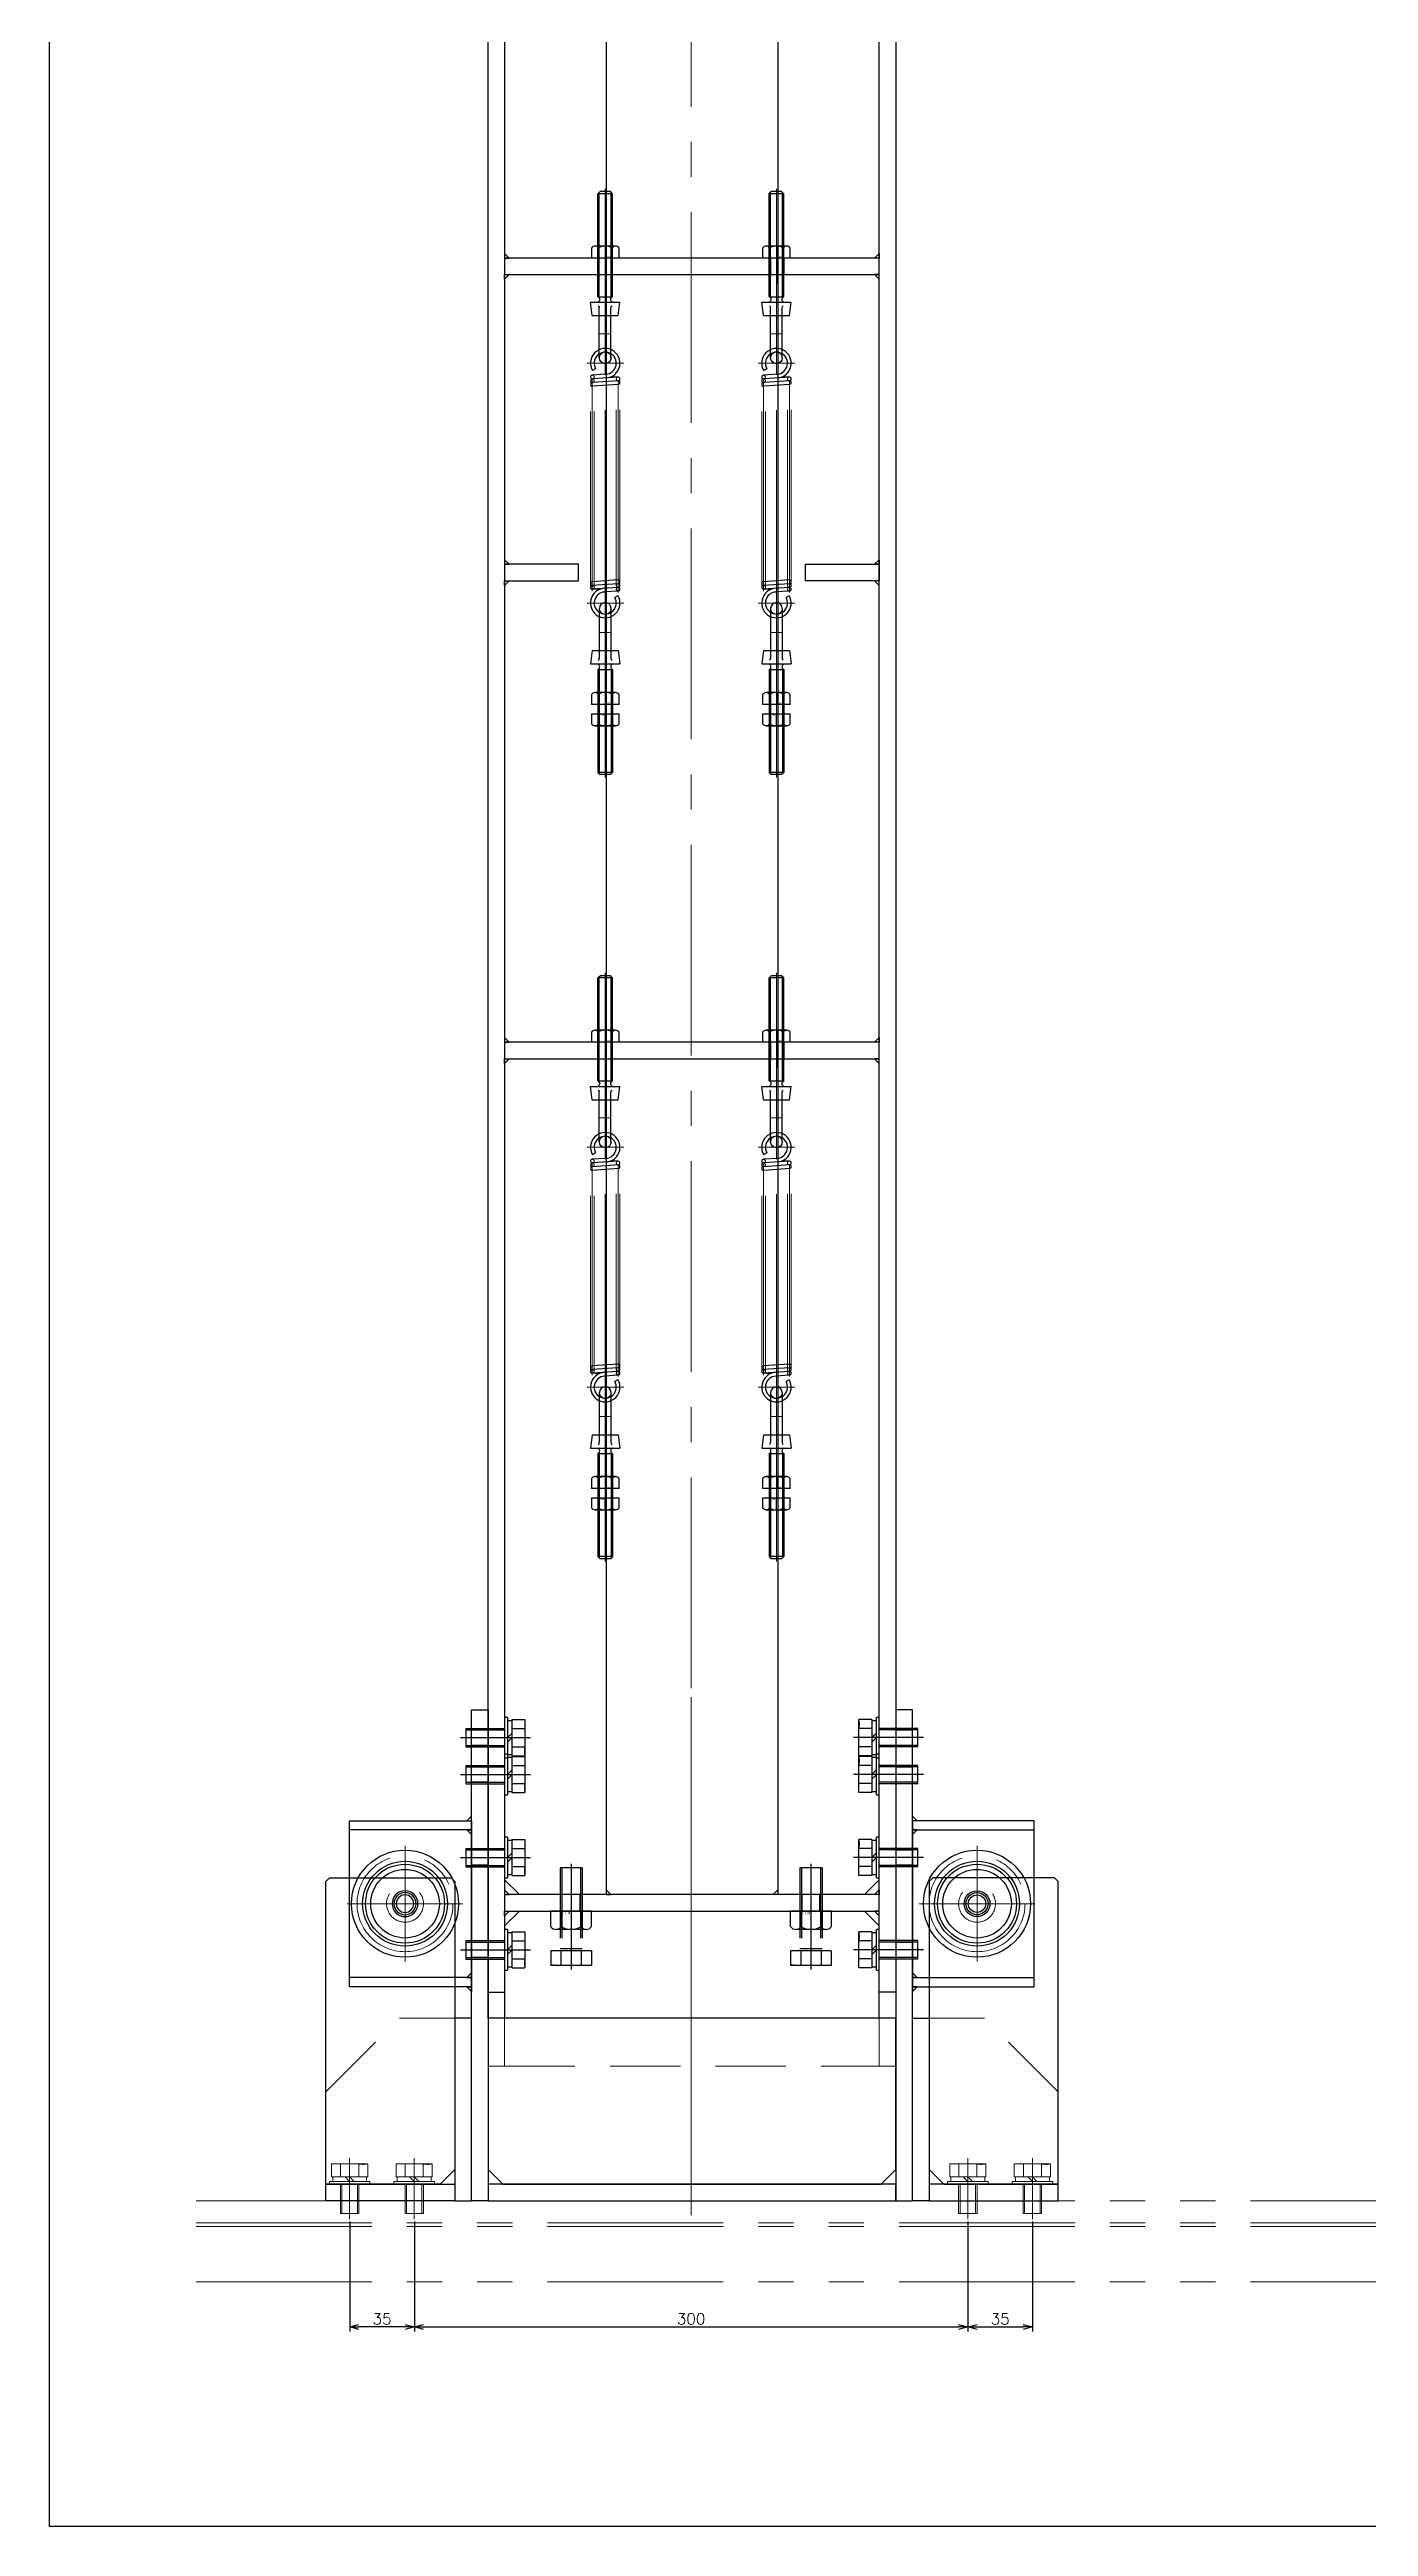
# Model space of a CAD drawing. Header units: millimetres. Extents: x -16130 to 36813, y -8099 to 27484.
# Drawn here: x 9801 to 10516, y 18565 to 19907 of the extents above; entities that cross this region are included whole.
import ezdxf

# ---------------------------------------------------------------- set-up
doc = ezdxf.new("R2010")
doc.units = ezdxf.units.MM
doc.header["$LTSCALE"] = 6
doc.header["$PDMODE"] = 99
doc.header["$PDSIZE"] = 1
for name, pattern in [('CENTER2', [28.575, 19.05, -3.175, 3.175, -3.175]), ('HIDDEN', [9.525, 6.35, -3.175]), ('PHANTOM2', [31.75, 15.875, -3.175, 3.175, -3.175, 3.175, -3.175])]:
    doc.linetypes.add(name, pattern=pattern)
for name, color, linetype, lineweight in [('01_NORMAL', 7, 'Continuous', 25), ('04_HIDDEN', 2, 'HIDDEN', 13), ('05_CENTER', 4, 'CENTER2', 13), ('06_PHANTOM', 2, 'PHANTOM2', 13), ('08_DIM', 3, 'Continuous', 13)]:
    doc.layers.add(name, color=color, linetype=linetype, lineweight=lineweight)
doc.layers.add('10_DRAFT', color=8, linetype='Continuous', lineweight=0, plot=False)
doc.styles.add('KANJI0', font='txt.shx', dxfattribs={"width": 0.9, "height": 30, "bigfont": 'bigfont'})
doc.styles.add('KSS_TXT', font='txt.shx', dxfattribs={"bigfont": 'extfont2.shx'})
doc.styles.add('KSS_TXT_L', font='txt.shx', dxfattribs={"height": 3, "bigfont": 'extfont2.shx'})
doc.dimstyles.new('KSS_DIM', dxfattribs={"dimtxt": 3, "dimasz": 2.5, "dimexe": 1.25, "dimexo": 0.625, "dimtad": 1, "dimdsep": 46, "dimtxsty": 'KSS_TXT', "dimblk": 'OPEN30', "dimcen": 0, "dimazin": 2, "dimtfac": 0.75, "dimtmove": 0, "dimatfit": 3, "dimldrblk": 'OPEN30', "dimfxl": 1, "dimtolj": 1, "dimarcsym": 0})

# ---------------------------------------------------------------- blocks, each defined once
blk = doc.blocks.new('_Open30')
at = {"color": 0, "linetype": 'ByBlock', "lineweight": -2}
for p, q in [((-1, 0.27), (0, 0)), ((0, 0), (-1, -0.27)), ((0, 0), (-1, 0))]:
    blk.add_line(p, q, dxfattribs=at)
blk = doc.blocks.new('*D592')
at = {"layer": '08_DIM', "color": 0, "lineweight": -2, "transparency": 16777216}
for p, q in [((9963.9, 18729.8), (9963.9, 18670.2)), ((9998.9, 18729.8), (9998.9, 18670.2)), ((9993.9, 18672.7), (9968.9, 18672.7))]:
    blk.add_line(p, q, dxfattribs=at)
at = {"layer": 'Defpoints', "color": 0, "transparency": 16777216}
for p in [(9963.9, 18731.1), (9998.9, 18731.1), (9963.9, 18672.7)]:
    blk.add_point(p, dxfattribs=at)
at = {"layer": '08_DIM', "color": 0, "lineweight": -2, "transparency": 16777216, "xscale": 5, "yscale": 5, "zscale": 5, "rotation": 180}
blk.add_blockref('_Open30', (9963.9, 18672.7), dxfattribs=at)
at = {"layer": '08_DIM', "color": 0, "lineweight": -2, "transparency": 16777216, "xscale": 5, "yscale": 5, "zscale": 5}
blk.add_blockref('_Open30', (9998.9, 18672.7), dxfattribs=at)
at = {"layer": '08_DIM', "color": 0, "transparency": 16777216, "insert": (9981.4, 18677), "char_height": 6, "attachment_point": 5, "style": 'KSS_TXT'}
blk.add_mtext('\\A1;35', dxfattribs=at)
blk = doc.blocks.new('*D593')
at = {"layer": '08_DIM', "color": 0, "lineweight": -2, "transparency": 16777216}
for p, q in [((10298.9, 18729.8), (10298.9, 18670.2)), ((10333.9, 18729.8), (10333.9, 18670.2)), ((10303.9, 18672.7), (10328.9, 18672.7))]:
    blk.add_line(p, q, dxfattribs=at)
at = {"layer": 'Defpoints', "color": 0, "transparency": 16777216}
for p in [(10298.9, 18731.1), (10333.9, 18731.1), (10333.9, 18672.7)]:
    blk.add_point(p, dxfattribs=at)
at = {"layer": '08_DIM', "color": 0, "lineweight": -2, "transparency": 16777216, "xscale": 5, "yscale": 5, "zscale": 5, "rotation": 180}
blk.add_blockref('_Open30', (10298.9, 18672.7), dxfattribs=at)
at = {"layer": '08_DIM', "color": 0, "lineweight": -2, "transparency": 16777216, "xscale": 5, "yscale": 5, "zscale": 5}
blk.add_blockref('_Open30', (10333.9, 18672.7), dxfattribs=at)
at = {"layer": '08_DIM', "color": 0, "transparency": 16777216, "insert": (10316.4, 18677), "char_height": 6, "attachment_point": 5, "style": 'KSS_TXT'}
blk.add_mtext('\\A1;35', dxfattribs=at)
blk = doc.blocks.new('*D594')
at = {"layer": '08_DIM', "color": 0, "lineweight": -2, "transparency": 16777216}
for p, q in [((9998.9, 18729.8), (9998.9, 18670.2)), ((10298.9, 18729.8), (10298.9, 18670.2)), ((10003.9, 18672.7), (10293.9, 18672.7))]:
    blk.add_line(p, q, dxfattribs=at)
at = {"layer": 'Defpoints', "color": 0, "transparency": 16777216}
for p in [(9998.9, 18731.1), (10298.9, 18731.1), (10298.9, 18672.7)]:
    blk.add_point(p, dxfattribs=at)
at = {"layer": '08_DIM', "color": 0, "lineweight": -2, "transparency": 16777216, "xscale": 5, "yscale": 5, "zscale": 5, "rotation": 180}
blk.add_blockref('_Open30', (9998.9, 18672.7), dxfattribs=at)
at = {"layer": '08_DIM', "color": 0, "lineweight": -2, "transparency": 16777216, "xscale": 5, "yscale": 5, "zscale": 5}
blk.add_blockref('_Open30', (10298.9, 18672.7), dxfattribs=at)
at = {"layer": '08_DIM', "color": 0, "transparency": 16777216, "insert": (10148.9, 18677), "char_height": 6, "attachment_point": 5, "style": 'KSS_TXT'}
blk.add_mtext('\\A1;300', dxfattribs=at)
blk = doc.blocks.new('A$C64D21E7E_1_1')
for p, q in [((64, -76), (64, -2229)), ((157, -76), (157, -2229)), ((9, -2221), (17, -2229)), ((212, -2221), (204, -2229)), ((9, -2246), (17, -2238)), ((212, -2246), (204, -2238))]:
    blk.add_line(p, q)
at = {"color": 0}
for p, q in [((0, -2282), (9, -2282)), ((221, -2282), (212, -2282))]:
    blk.add_line(p, q, dxfattribs=at)
for points in [[(0, -2296), (0, 43), (9, 43), (9, -2296)], [(212, 43), (221, 43), (221, -2296)], [(212, -2296), (212, 43)]]:
    blk.add_lwpolyline(points, dxfattribs=at)
at = {"color": 3}
for points in [[(9, -1342), (11.5, -1342), (11.5, -1342), (9, -1339.5)], [(212, -1342), (209.5, -1342), (209.5, -1342), (212, -1339.5)], [(9, -1351), (11.5, -1351), (11.5, -1351), (9, -1353.5)], [(212, -1351), (209.5, -1351), (209.5, -1351), (212, -1353.5)], [(9, -1508), (11.5, -1508), (11.5, -1508), (9, -1505.5)], [(9, -1517), (11.5, -1517), (11.5, -1517), (9, -1519.5)], [(212, -1508), (209.5, -1508), (209.5, -1508), (212, -1505.5)], [(212, -1517), (209.5, -1517), (209.5, -1517), (212, -1519.5)], [(9, -1767), (11.5, -1767), (11.5, -1767), (9, -1764.5)], [(212, -1767), (209.5, -1767), (209.5, -1767), (212, -1764.5)], [(9, -1776), (11.5, -1776), (11.5, -1776), (9, -1778.5)], [(212, -1776), (209.5, -1776), (209.5, -1776), (212, -1778.5)], [(9, -2229), (11.5, -2229), (11.5, -2229), (9, -2226.5)], [(64, -2229), (66.5, -2229), (66.5, -2229), (64, -2226.5)], [(157, -2229), (154.5, -2229), (154.5, -2229), (157, -2226.5)], [(212, -2229), (209.5, -2229), (209.5, -2229), (212, -2226.5)], [(9, -2238), (11.5, -2238), (11.5, -2238), (9, -2240.5)], [(212, -2238), (209.5, -2238), (209.5, -2238), (212, -2240.5)]]:
    blk.add_lwpolyline(points, close=True, dxfattribs=at)
at = {"color": 0}
for points in [[(9, -1351), (212, -1351), (212, -1342), (9, -1342)], [(9, -1508), (9, -1517), (49, -1517), (49, -1508)], [(212, -1508), (212, -1517), (172, -1517), (172, -1508)], [(9, -1776), (212, -1776), (212, -1767), (9, -1767)], [(9, -2229), (9, -2238), (212, -2238), (212, -2229)]]:
    blk.add_lwpolyline(points, close=True, dxfattribs=at)
at = {"layer": '04_HIDDEN'}
for p, q in [((59.5, -1351), (59.5, -1342)), ((60.3, -1351), (60.3, -1342)), ((66.8, -1351), (66.8, -1342)), ((67.5, -1351), (67.5, -1342)), ((152.5, -1351), (152.5, -1342)), ((153.2, -1351), (153.2, -1342)), ((159.7, -1351), (159.7, -1342)), ((160.5, -1351), (160.5, -1342)), ((59.5, -1776), (59.5, -1767)), ((60.3, -1776), (60.3, -1767)), ((66.8, -1776), (66.8, -1767)), ((67.5, -1776), (67.5, -1767)), ((152.5, -1776), (152.5, -1767)), ((153.2, -1776), (153.2, -1767)), ((159.7, -1776), (159.7, -1767)), ((160.5, -1776), (160.5, -1767)), ((39, -2238), (39, -2229)), ((40.2, -2238), (40.2, -2229)), ((49.7, -2238), (49.7, -2229)), ((51, -2238), (51, -2229)), ((169, -2238), (169, -2229)), ((170.2, -2238), (170.2, -2229)), ((179.7, -2238), (179.7, -2229)), ((181, -2238), (181, -2229)), ((9, -2322), (212, -2322))]:
    blk.add_line(p, q, dxfattribs=at)
for points in [[(9, -2296), (9, -2322), (0, -2322), (0, -2296)], [(221, -2296), (221, -2322), (212, -2322), (212, -2296)]]:
    blk.add_lwpolyline(points, dxfattribs=at)
at = {"layer": '05_CENTER'}
for p, q in [((110, 54.5), (110, -2328.6)), ((63.5, -1337.7), (63.5, -1355.6)), ((156.5, -1337.7), (156.5, -1355.6)), ((63.5, -1762.7), (63.5, -1780.6)), ((156.5, -1762.7), (156.5, -1780.6)), ((14, -2144), (-5, -2144)), ((207, -2144), (226, -2144)), ((14, -2164), (-5, -2164)), ((207, -2164), (226, -2164)), ((14, -2209), (-5, -2209)), ((207, -2209), (226, -2209)), ((45, -2242), (45, -2225)), ((175, -2242), (175, -2225)), ((14, -2259), (-5, -2259)), ((207, -2259), (226, -2259))]:
    blk.add_line(p, q, dxfattribs=at)
blk = doc.blocks.new('A$C0C37755B_1_1')
at = {"color": 0}
for p, q in [((-119, 160), (-185, 160)), ((120, 160), (186, 160)), ((-119, 80), (-185, 80)), ((120, 80), (186, 80))]:
    blk.add_line(p, q, dxfattribs=at)
for points in [[(-110, -41), (-119, -41), (-119, 225), (-110, 225)], [(111, -41), (120, -41), (120, 225), (111, 225)], [(-185, 165), (-119, 165), (-119, 75), (-185, 75)], [(186, 165), (120, 165), (120, 75), (186, 75)], [(-102, -32), (103, -32), (111, -24), (111, 58), (-110, 58), (-110, -24)], [(-110, -41), (111, -41), (111, -32), (-110, -32)]]:
    blk.add_lwpolyline(points, close=True, dxfattribs=at)
at = {"color": 3}
for points in [[(-119, 165), (-119, 167.5), (-119, 167.5), (-121.5, 165)], [(120, 165), (120, 167.5), (120, 167.5), (122.5, 165)], [(-119, 160), (-119, 157.5), (-119, 157.5), (-121.5, 160)], [(120, 160), (120, 157.5), (120, 157.5), (122.5, 160)], [(-119, 80), (-119, 82.5), (-119, 82.5), (-121.5, 80)], [(120, 80), (120, 82.5), (120, 82.5), (122.5, 80)], [(-119, 75), (-119, 72.5), (-119, 72.5), (-121.5, 75)], [(120, 75), (120, 72.5), (120, 72.5), (122.5, 75)]]:
    blk.add_lwpolyline(points, close=True, dxfattribs=at)
at = {"color": 0}
for centre, radius in [((-155, 120), 21.4), ((-155, 120), 18.6), ((155, 120), 21.4), ((155, 120), 18.6)]:
    blk.add_circle(centre, radius, dxfattribs=at)
at = {"layer": '04_HIDDEN'}
for p, q in [((-110, 215), (-119, 215)), ((111, 215), (120, 215)), ((-110, 214), (-119, 214)), ((-110, 206), (-119, 206)), ((-110, 205), (-119, 205)), ((111, 214), (120, 214)), ((111, 206), (120, 206)), ((111, 205), (120, 205)), ((-110, 195), (-119, 195)), ((-110, 194), (-119, 194)), ((111, 195), (120, 195)), ((111, 194), (120, 194)), ((-110, 186), (-119, 186)), ((-110, 185), (-119, 185)), ((111, 186), (120, 186)), ((111, 185), (120, 185)), ((-110, 150), (-119, 150)), ((-110, 149), (-119, 149)), ((111, 150), (120, 150)), ((111, 149), (120, 149)), ((-110, 141), (-119, 141)), ((-110, 140), (-119, 140)), ((111, 141), (120, 141)), ((111, 140), (120, 140)), ((-110, 100), (-119, 100)), ((-110, 99), (-119, 99)), ((111, 100), (120, 100)), ((111, 99), (120, 99)), ((-110, 91), (-119, 91)), ((-110, 90), (-119, 90)), ((111, 91), (120, 91)), ((111, 90), (120, 90))]:
    blk.add_line(p, q, dxfattribs=at)
at = {"layer": '05_CENTER'}
for p, q in [((0, -48.9), (0, 231.9)), ((-105, 210), (-124, 210)), ((106, 210), (125, 210)), ((-105, 190), (-124, 190)), ((106, 190), (125, 190)), ((-155, 93.8), (-155, 146.2)), ((-105, 145), (-124, 145)), ((106, 145), (125, 145)), ((155, 146.2), (155, 93.8)), ((-128.8, 120), (-181.2, 120)), ((128.8, 120), (181.2, 120)), ((-105, 95), (-124, 95)), ((106, 95), (125, 95))]:
    blk.add_line(p, q, dxfattribs=at)
blk = doc.blocks.new('A$C7AFA21F4_1_1_1_1')
at = {"color": 0, "linetype": 'CENTER2'}
blk.add_line((0, -24), (0, 14), dxfattribs=at)
at = {"color": 0}
for p, q in [((-11, 1.5), (11, 1.5)), ((-11, 1.5), (-11, 0)), ((-11, 0), (11, 0)), ((-9.8, 11), (9.8, 11)), ((-9.8, 4), (-9.8, 11)), ((9.8, 4), (-9.8, 4)), ((-9.2, 4), (-9.2, 1.5)), ((-4.9, 4), (-4.9, 11)), ((0, 1.5), (-2.5, 4)), ((0, 4), (2.5, 1.5)), ((4.9, 4), (4.9, 11)), ((9.2, 1.5), (9.2, 4)), ((9.8, 4), (9.8, 11)), ((11, 0), (11, 1.5))]:
    blk.add_line(p, q, dxfattribs=at)
at = {"color": 0, "linetype": 'HIDDEN'}
for p, q in [((-5, -21), (-5, 0)), ((-4.2, -21), (-4.2, 0)), ((4.2, -21), (4.2, 0)), ((5, -21), (5, 0)), ((-5, -21), (5, -21))]:
    blk.add_line(p, q, dxfattribs=at)
at = {"layer": '10_DRAFT', "style": 'KSS_TXT_L'}
blk.add_text('BT-M10x25L,SW,PW', height=0.3, dxfattribs=at).set_placement((5.1, 10.7))
blk = doc.blocks.new('A$C3CDA5680_1_1')
at = {"color": 0}
for points in [[(-49, -32), (13, -32), (13, 132), (11, 134), (-55, 134), (-57, 132), (-57, -24)], [(-57, -41), (-66, -41), (-66, 58), (-57, 58)], [(-57, -41), (13, -41), (13, -32), (-57, -32)]]:
    blk.add_lwpolyline(points, close=True, dxfattribs=at)
for radius in [7, 6, 4.75]:
    blk.add_circle((-30, 120), radius, dxfattribs=at)
at = {"layer": '04_HIDDEN'}
for p, q in [((-57, 58), (-27, 58)), ((13, 18), (-27, 58)), ((13, 18), (13, -32))]:
    blk.add_line(p, q, dxfattribs=at)
blk.add_circle((-30, 120), 10, dxfattribs=at)
at = {"layer": '05_CENTER'}
for p, q in [((-30, 105.6), (-30, 134.4)), ((-15.6, 120), (-44.4, 120)), ((-35, -27.6), (-35, -45.5)), ((0, -27.6), (0, -45.5))]:
    blk.add_line(p, q, dxfattribs=at)
blk = doc.blocks.new('A$C31A3514C_1_1')
at = {"color": 0}
blk.add_line((-57, -24), (-49, -32), dxfattribs=at)
for points in [[(-49, -32), (13, -32), (13, 132), (11, 134), (-55, 134), (-57, 132), (-57, -24)], [(-57, -41), (-66, -41), (-66, 58), (-57, 58)], [(-57, -41), (13, -41), (13, -32), (-57, -32)]]:
    blk.add_lwpolyline(points, close=True, dxfattribs=at)
for radius in [7, 6, 4.75]:
    blk.add_circle((-31, 120), radius, dxfattribs=at)
at = {"layer": '04_HIDDEN'}
for p, q in [((-57, 58), (-27, 58)), ((13, 18), (-27, 58)), ((13, 18), (13, -32))]:
    blk.add_line(p, q, dxfattribs=at)
blk.add_circle((-31, 120), 10, dxfattribs=at)
at = {"layer": '05_CENTER'}
for p, q in [((-31, 105.6), (-31, 134.4)), ((-16.6, 120), (-45.4, 120)), ((-36, -27.6), (-36, -45.5)), ((-1, -27.6), (-1, -45.5))]:
    blk.add_line(p, q, dxfattribs=at)
blk = doc.blocks.new('M12Nu_2_1')
at = {"color": 0}
for p, q in [((-10.9, 0), (-10.9, 8.5)), ((-10.9, 0), (11, 0)), ((-8.2, 10), (8.2, 10)), ((-5.5, 0), (-5.5, 8.5)), ((5.5, 0), (5.5, 8.5)), ((11, 8.5), (11, 0))]:
    blk.add_line(p, q, dxfattribs=at)
at = {"color": 0, "linetype": 'CENTER2'}
blk.add_line((0, 0), (0, 10), dxfattribs=at)
at = {"color": 0}
for centre, radius, start, end in [((-8.2, 6.7), 3.29, 33.626, 146.374), ((0, -1), 10.9, 60, 120), ((8.2, 6.7), 3.29, 33.626, 146.374)]:
    blk.add_arc(centre, radius, start, end, dxfattribs=at)
at = {"layer": '10_DRAFT', "style": 'KANJI0', "width": 0.82}
blk.add_text('Ｍ１２', height=1.5, dxfattribs=at).set_placement((0.3, 0.1))
blk = doc.blocks.new('A$C56841FAC_1_1')
at = {"color": 0}
for radius in [29, 23]:
    blk.add_circle((0, 0), radius, dxfattribs=at)
at = {"layer": '05_CENTER', "color": 0}
for p, q in [((0, -31.4), (0, 31.4)), ((31.4, 0), (-31.4, 0))]:
    blk.add_line(p, q, dxfattribs=at)
blk.add_circle((0, 0), 26, dxfattribs=at)
blk = doc.blocks.new('A$C669F6427_1_1')
at = {"color": 0}
for p, q in [((-3.2, 13.1), (-3.2, -14.1)), ((3.1, 13.1), (3.1, -14.1)), ((-7, -9.8), (-8, -17)), ((-7, -9.8), (-3.2, -9.8)), ((-3.2, -9.8), (3.1, -9.8)), ((3.1, -9.8), (7, -9.8)), ((7, -9.8), (8, -17)), ((-8, -17), (8, -17)), ((-4, -20), (4, -20)), ((-4, -20), (-4, -75.8)), ((-3.3, -19.4), (-3.3, -76.5)), ((3.2, -19.4), (3.2, -76.5)), ((4, -20), (4, -75.8)), ((4, -75.8), (-4, -75.8)), ((-4, -75.8), (-2.8, -77)), ((2.8, -77), (-2.8, -77)), ((4, -75.8), (2.8, -77))]:
    blk.add_line(p, q, dxfattribs=at)
for centre, radius, start, end in [((0, 13.1), 3.15, 0, 180), ((-4.6, -18.5), 1.62, 292.6199, 67.3801), ((-4.2, -14.1), 1, 293.172, 0), ((4.6, -18.5), 1.62, 112.6199, 247.3801), ((4.1, -14.1), 1, 180, 246.828)]:
    blk.add_arc(centre, radius, start, end, dxfattribs=at)
at = {"layer": '04_HIDDEN', "color": 0}
blk.add_arc((0, 13.1), 3.15, 180, 0, dxfattribs=at)
at = {"layer": '05_CENTER', "color": 0}
blk.add_line((0, 18.5), (0, -78.6), dxfattribs=at)
at = {"layer": '10_DRAFT'}
blk.add_line((-3.2, 0), (3.1, 0), dxfattribs=at)
blk = doc.blocks.new('M8Nu_1_1_1_1')
at = {"color": 0}
for p, q in [((-7.5, 5.5), (-7.5, 0)), ((-7.5, 5.5), (-7.5, 0)), ((7.5, 0), (-7.5, 0)), ((5.6, 6.5), (-5.6, 6.5)), ((5.6, 6.5), (-5.6, 6.5)), ((-3.8, 0), (-3.8, 5.5)), ((-3.8, 0), (-3.8, 5.5)), ((3.8, 5.5), (3.8, 0)), ((3.8, 5.5), (3.8, 0)), ((7.5, 0), (7.5, 5.5)), ((7.5, 0), (7.5, 5.5))]:
    blk.add_line(p, q, dxfattribs=at)
at = {"color": 0, "linetype": 'CENTER2'}
blk.add_line((0, 6.5), (0, 0), dxfattribs=at)
at = {"color": 0}
for centre, radius, start, end in [((-5.6, 4.2), 2.25, 33.626, 146.374), ((-5.6, 4.2), 2.25, 33.626, 146.374), ((0, -1), 7.5, 60, 120), ((5.6, 4.2), 2.25, 33.626, 146.374)]:
    blk.add_arc(centre, radius, start, end, dxfattribs=at)
at = {"layer": '10_DRAFT', "style": 'KANJI0', "width": 0.82}
blk.add_text('Ｍ８', height=1, dxfattribs=at).set_placement((0.7, 0))
blk = doc.blocks.new('AWS16-100e_1_1')
at = {"color": 0}
for p, q in [((-129.5, -7.1), (-130, 0.4)), ((-128.7, 3.4), (-128.5, 7)), ((-127.5, -6.9), (-128.5, 7)), ((-125.5, -6.9), (-126.5, 7.1)), ((-123.5, -6.9), (-124.5, 7.1)), ((-17.5, -7.2), (-18.5, 6.9)), ((-15.5, -7.2), (-16.5, 6.9)), ((-13.5, -7.1), (-14.5, 6.9)), ((-12, -0.4), (-12.5, 7.1)), ((-9, 5.2), (-10, 6.9)), ((-132, -6.9), (-133, -5.2)), ((-132.5, -6.1), (-132.5, -6.1)), ((-132.2, -6.5), (-132.2, -6.5)), ((-13.5, -7.1), (-13.3, -3.4))]:
    blk.add_line(p, q, dxfattribs=at)
for centre, radius, start, end in [((-136, 0), 8, 4.0856, 300), ((-136, 0), 6, 4.0856, 300), ((-127.5, 7), 1, 355.9144, 175.9144), ((-125.5, 7), 1, 355.9144, 175.9144), ((-17.5, 7), 1, 0, 184.0856), ((-15.5, 7), 1, 0, 184.0856), ((-13.5, 7), 1, 4.0856, 184.0856), ((-6, 0), 8, 184.0856, 120), ((-6, 0), 6, 184.0856, 120), ((-128.5, -7), 1, 184.0856, 4.0856), ((-126.5, -7), 1, 184.0856, 4.0856), ((-124.5, -7), 1, 184.0856, 4.0856), ((-16.5, -7), 1, 175.9144, 355.9144), ((-14.5, -7), 1, 175.9144, 355.9144)]:
    blk.add_arc(centre, radius, start, end, dxfattribs=at)
at = {"layer": '04_HIDDEN', "color": 0}
for centre, start, end in [((-127.5, 7), 175.9144, 355.9144), ((-15.5, 7), 180, 4.0856), ((-13.5, 7), 184.0856, 4.0856), ((-128.5, -7), 4.0856, 184.0856), ((-126.5, -7), 4.0856, 184.0856), ((-14.5, -7), 355.9144, 175.9144)]:
    blk.add_arc(centre, 1, start, end, dxfattribs=at)
at = {"layer": '05_CENTER', "color": 0}
for p, q in [((-145.7, 0), (3.7, 0)), ((-136, 10), (-136, -10)), ((-129.5, 7), (-11.5, 7)), ((-6, 10), (-6, -10)), ((-130.2, -7), (-12, -7))]:
    blk.add_line(p, q, dxfattribs=at)
at = {"layer": '06_PHANTOM', "color": 0}
for p, q in [((-127.5, 8), (-15.5, 8)), ((-127.5, 6), (-15.5, 6)), ((-126.5, -6), (-14.5, -6)), ((-126.5, -8), (-14.5, -8))]:
    blk.add_line(p, q, dxfattribs=at)
blk = doc.blocks.new('A$C5D2D06B3_1_1')
at = {"color": 4, "xscale": -1, "rotation": 180}
blk.add_blockref('A$C669F6427_1_1', (0, -41), dxfattribs=at)
for p in [(0, 0), (0, -242)]:
    blk.add_blockref('M8Nu_1_1_1_1', p)
at = {"color": 4, "rotation": 90}
blk.add_blockref('AWS16-100e_1_1', (0, -51), dxfattribs=at)
at = {"color": 4}
blk.add_blockref('A$C669F6427_1_1', (0, -203), dxfattribs=at)
at = {"rotation": 180}
blk.add_blockref('M8Nu_1_1_1_1', (0, -247), dxfattribs=at)
blk = doc.blocks.new('A$C6C37661B_1_1')
at = {"color": 0, "linetype": 'CENTER2'}
blk.add_line((0, -19), (0, 14), dxfattribs=at)
at = {"color": 0}
for p, q in [((-11, 1.5), (11, 1.5)), ((-11, 1.5), (-11, 0)), ((-11, 0), (11, 0)), ((-9.8, 11), (9.8, 11)), ((-9.8, 4), (-9.8, 11)), ((9.8, 4), (-9.8, 4)), ((-9.2, 4), (-9.2, 1.5)), ((-4.9, 4), (-4.9, 11)), ((0, 1.5), (-2.5, 4)), ((0, 4), (2.5, 1.5)), ((4.9, 4), (4.9, 11)), ((9.2, 1.5), (9.2, 4)), ((9.8, 4), (9.8, 11)), ((11, 0), (11, 1.5))]:
    blk.add_line(p, q, dxfattribs=at)
at = {"color": 0, "linetype": 'HIDDEN'}
for p, q in [((-5, -16), (-5, 0)), ((-4.2, -16), (-4.2, 0)), ((4.2, -16), (4.2, 0)), ((5, -16), (5, 0)), ((-5, -16), (5, -16))]:
    blk.add_line(p, q, dxfattribs=at)
at = {"layer": '10_DRAFT', "style": 'KSS_TXT_L'}
blk.add_text('BT-M10x20L,SW,PW', height=0.3, dxfattribs=at).set_placement((5.1, 10.7))
blk = doc.blocks.new('A$C6843F423')
at = {"color": 0}
for p, q in [((-11, 8), (11, 8)), ((-11, 0), (-11, 8)), ((-11, 0), (11, 0)), ((-5.5, 0), (-5.5, 8)), ((5.5, 0), (5.5, 8)), ((11, 0), (11, 8))]:
    blk.add_line(p, q, dxfattribs=at)
at = {"color": 0, "linetype": 'HIDDEN'}
for p, q in [((-6, -45), (-6, 0)), ((6, -45), (6, 0)), ((-6, -1), (6, -1)), ((-5.1, -45), (-5.1, -1)), ((5.1, -45), (5.1, -1)), ((-6, -45), (6, -45))]:
    blk.add_line(p, q, dxfattribs=at)
at = {"color": 0, "linetype": 'CENTER2'}
blk.add_line((0, -47.2), (0, 10.2), dxfattribs=at)
at = {"layer": '10_DRAFT', "style": 'KSS_TXT_L'}
for s, p in [('BT-M12x45L', (7.9, 7.7)), ('全ねじ', (8.8, 7.3))]:
    blk.add_text(s, height=0.3, dxfattribs=at).set_placement(p)

msp = doc.modelspace()

# ---------------------------------------------------------------- linework, layer by layer
at = {"color": 2}
msp.add_lwpolyline([(9801.20184, 22123.14923), (11268.28078, 22123.14923), (11268.28078, 18564.51638), (9801.20184, 18564.51638)], close=True, dxfattribs=at)
at = {"layer": '06_PHANTOM'}
for p, q in [((9880.59237, 18741.07004), (10848.90885, 18741.07004)), ((9880.59237, 18729.07004), (10940.96754, 18729.07004)), ((9880.59237, 18727.07004), (10940.96754, 18727.07004)), ((9880.59237, 18697.07004), (10940.96754, 18697.07004))]:
    msp.add_line(p, q, dxfattribs=at)

# ---------------------------------------------------------------- block references
for name, p in [('A$C64D21E7E_1_1', (10038.85268, 21136.07004)), ('A$C5D2D06B3_1_1', (10102.35487, 19794.07004)), ('A$C5D2D06B3_1_1', (10195.15187, 19794.07004)), ('A$C5D2D06B3_1_1', (10102.35487, 19369.07004)), ('A$C5D2D06B3_1_1', (10195.15187, 19369.07004)), ('A$C0C37755B_1_1', (10148.85268, 18782.07004)), ('A$C31A3514C_1_1', (10334.85268, 18782.07004))]:
    msp.add_blockref(name, p)
for name, p, rotation in [('A$C7AFA21F4_1_1_1_1', (10047.85268, 18992.07001), 270), ('A$C7AFA21F4_1_1_1_1', (10250.85268, 18992.07007), 90), ('A$C7AFA21F4_1_1_1_1', (10047.85268, 18972.06998), 270), ('A$C7AFA21F4_1_1_1_1', (10250.85268, 18972.07004), 90), ('A$C7AFA21F4_1_1_1_1', (10047.85268, 18927.07), 270), ('A$C7AFA21F4_1_1_1_1', (10250.85268, 18927.07006), 90), ('M12Nu_2_1', (10083.85268, 18898.07004), 180), ('M12Nu_2_1', (10213.85268, 18898.07004), 180), ('A$C7AFA21F4_1_1_1_1', (10047.85268, 18877.07), 270), ('A$C7AFA21F4_1_1_1_1', (10250.85268, 18877.07006), 90)]:
    msp.add_blockref(name, p, dxfattribs=dict(rotation=rotation))
at = {"color": 4}
for p in [(9993.85268, 18902.07004), (10303.85268, 18902.07004)]:
    msp.add_blockref('A$C56841FAC_1_1', p, dxfattribs=at)
at = {"xscale": -1}
msp.add_blockref('A$C3CDA5680_1_1', (9963.85268, 18782.07004), dxfattribs=at)
at = {"layer": '01_NORMAL', "rotation": 180}
for p in [(10083.85267, 18876.57004), (10213.85267, 18876.57004)]:
    msp.add_blockref('A$C6843F423', p, dxfattribs=at)
at = {"layer": '04_HIDDEN'}
for p in [(9963.85268, 18750.07004), (9998.85268, 18750.07004), (10298.8527, 18750.07004), (10333.8527, 18750.07004)]:
    msp.add_blockref('A$C6C37661B_1_1', p, dxfattribs=at)

# ---------------------------------------------------------------- dimensions: what is measured, and where the dimension line sits
at = {"layer": '08_DIM'}
dim = msp.add_linear_dim(base=(9963.85267, 18672.70426), p1=(9998.85267, 18731.07004), p2=(9963.85267, 18731.07004), angle=180, dimstyle='KSS_DIM', override={"dimscale": 2}, dxfattribs=at)
dim.commit()
dim.dimension.update_dxf_attribs({"geometry": '*D592', "text_midpoint": (9981.35267, 18676.95842)})
for base, p1, p2, picture, middle in [((10298.85268, 18672.70426), (9998.85267, 18731.07004), (10298.85268, 18731.07004), '*D594', (10148.85268, 18676.95426)), ((10333.85268, 18672.70426), (10298.85268, 18731.07004), (10333.85268, 18731.07004), '*D593', (10316.35268, 18676.95842))]:
    dim = msp.add_linear_dim(base=base, p1=p1, p2=p2, dimstyle='KSS_DIM', override={"dimscale": 2}, dxfattribs=at)
    dim.commit()
    dim.dimension.update_dxf_attribs({"geometry": picture, "text_midpoint": middle})

doc.saveas('drawing.dxf')
